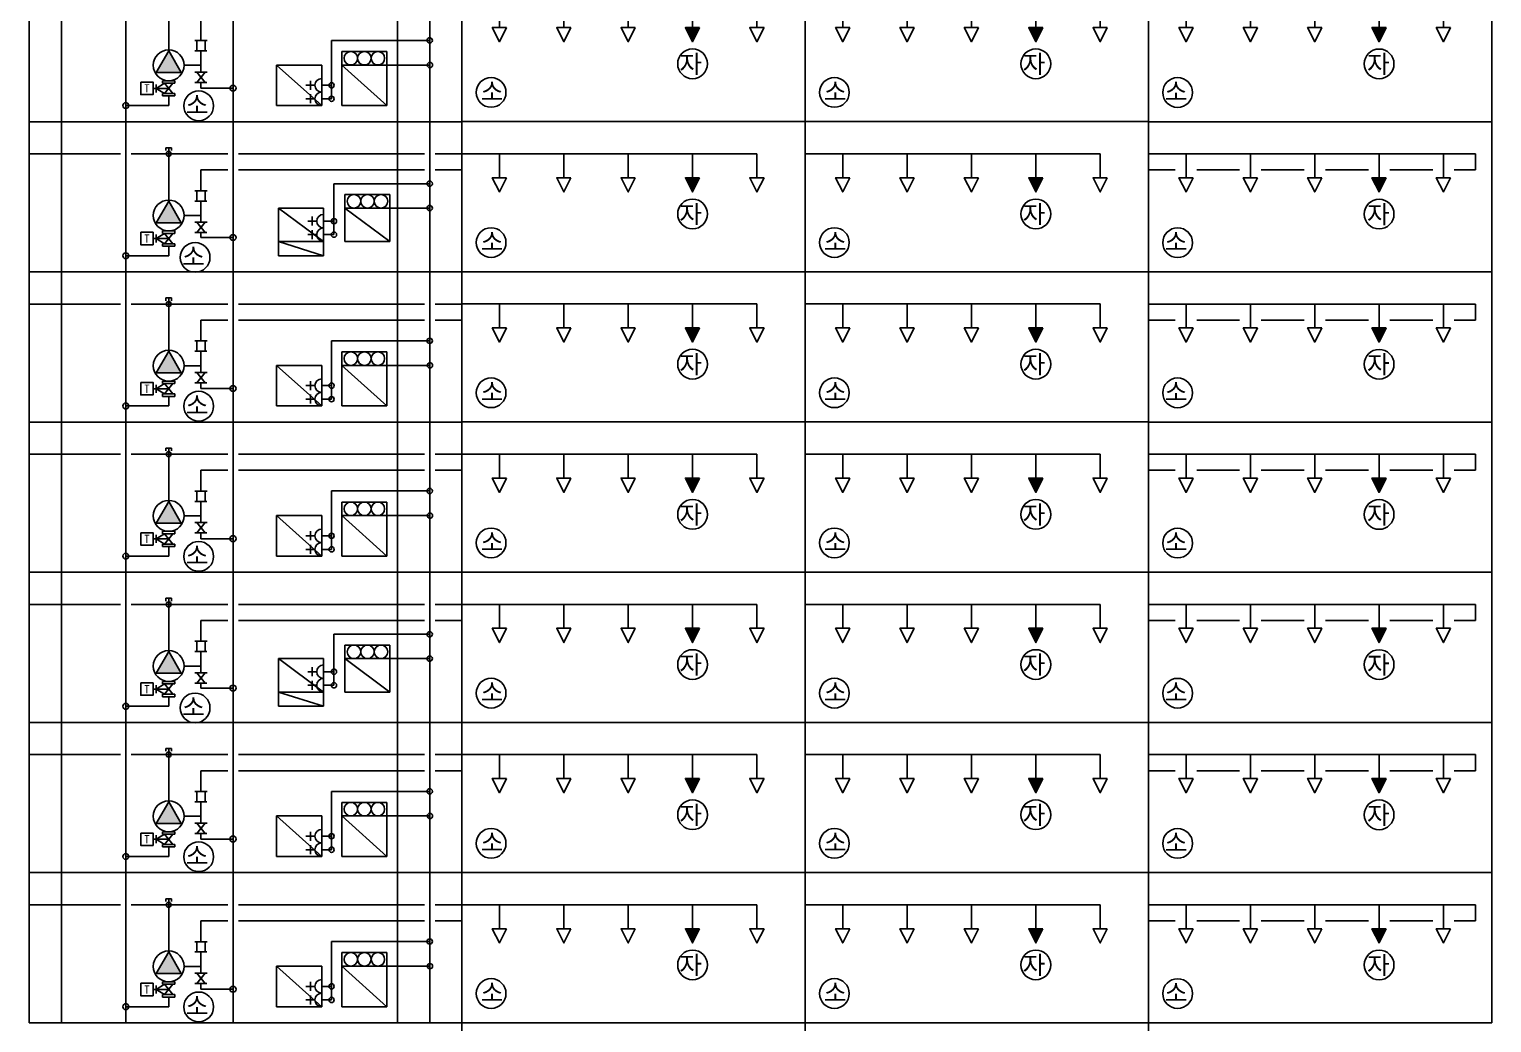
# Model space of a CAD drawing. Header units: millimetres. Extents: x -690680 to -601580, y 65384 to 191384.
# Drawn here: x -662031 to -641581, y 149064 to 162956 of the extents above; entities that cross this region are included whole.
import ezdxf
from ezdxf.enums import TextEntityAlignment as Align

# ---------------------------------------------------------------- set-up
doc = ezdxf.new("R2010")
doc.units = ezdxf.units.MM
doc.header["$LTSCALE"] = 200
for name, color, linetype in [('105-2', 7, 'Continuous'), ('2', 2, 'Continuous'), ('4', 4, 'Continuous'), ('CO', 7, 'Continuous'), ('D', 1, 'Continuous'), ('FF', 255, 'Continuous'), ('HH', 3, 'Continuous'), ('HSP', 5, 'Continuous'), ('LH', 2, 'Continuous'), ('LSP', 6, 'Continuous'), ('SO', 7, 'Continuous'), ('SP', 3, 'Continuous')]:
    doc.layers.add(name, color=color, linetype=linetype)
doc.styles.add('돋움체', font='DotumChe.ttf')
doc.styles.add('맑은고딕', font='malgun.ttf', dxfattribs={"width": 0.8})

# ---------------------------------------------------------------- blocks, each defined once
blk = doc.blocks.new('A$C79375616')
at = {"layer": '105-2'}
blk.add_hatch(color=1, dxfattribs=at).paths.add_polyline_path([(3125, 1316), (3325, 1316), (3225, 1117)])
at = {"layer": '105-2', "color": 1}
blk.add_lwpolyline([(3325, 1316), (3125, 1316), (3225, 1117), (3325, 1316)], dxfattribs=at)
at = {"layer": '4'}
blk.add_lwpolyline([(0, 0), (0, 2100), (4800, 2100), (4800, 0)], close=True, dxfattribs=at)
at = {"layer": 'CO', "color": 4}
blk.add_circle((3225, 808), 208, dxfattribs=at)
at = {"layer": 'FF', "color": 3}
for p, q in [((0, 1650), (4575, 1650)), ((525, 1650), (525, 1316)), ((1425, 1650), (1425, 1316)), ((2325, 1650), (2325, 1316)), ((3225, 1650), (3225, 1316)), ((4125, 1650), (4125, 1316)), ((4575, 1650), (4575, 1425)), ((0, 1425), (375, 1425)), ((675, 1425), (1275, 1425)), ((1575, 1425), (2175, 1425)), ((2475, 1425), (3075, 1425)), ((3375, 1425), (3975, 1425)), ((4275, 1425), (4575, 1425))]:
    blk.add_line(p, q, dxfattribs=at)
at = {"layer": 'SO', "color": 4}
blk.add_circle((408, 408), 208, dxfattribs=at)
at = {"layer": 'SP', "color": 4, "elevation": 0}
for points in [[(625, 1316), (425, 1316), (525, 1117), (625, 1316)], [(1525, 1316), (1325, 1316), (1425, 1117), (1525, 1316)], [(2425, 1316), (2225, 1316), (2325, 1117), (2425, 1316)], [(4225, 1316), (4025, 1316), (4125, 1117), (4225, 1316)]]:
    blk.add_lwpolyline(points, dxfattribs=at)
at = {"layer": 'CO', "color": 7, "style": '맑은고딕'}
blk.add_text('자', height=252, dxfattribs=at).set_placement((3056, 679))
at = {"layer": 'SO', "color": 7, "style": '맑은고딕'}
blk.add_text('소', height=252, dxfattribs=at).set_placement((228, 295))
blk = doc.blocks.new('A$C619C33C1')
at = {"layer": 'FF', "linetype": 'Continuous'}
blk.add_hatch(color=1, dxfattribs=at).paths.add_polyline_path([(1950, 990), (1775, 687), (2125, 687)])
blk.add_hatch(color=1, dxfattribs=at).paths.add_polyline_path([(1950, 990), (1775, 687), (2125, 687)])
for p, q in [((4227, 320), (4227, 1136)), ((4227, 1136), (5600, 1136)), ((4371, 981), (4371, 225)), ((5002, 981), (4371, 981)), ((5002, 981), (4371, 981)), ((5002, 981), (5002, 225)), ((3459, 792), (3459, 225)), ((4089, 792), (3459, 792)), ((3459, 792), (4089, 225)), ((4089, 792), (4089, 225)), ((5002, 792), (4371, 792)), ((4371, 792), (5002, 225)), ((3995, 509), (3869, 509)), ((3932, 446), (3932, 572)), ((4089, 225), (3459, 225)), ((3995, 320), (3869, 320)), ((3932, 257), (3932, 383)), ((5002, 225), (4371, 225))]:
    blk.add_line(p, q)
at = {"color": 7}
for p, q in [((4838, 792), (5603, 792)), ((4089, 509), (4227, 509)), ((4089, 320), (4227, 320))]:
    blk.add_line(p, q, dxfattribs=at)
for centre in [(4089, 509), (4089, 320)]:
    blk.add_arc(centre, 94.5, 90, 270)
at = {"layer": '2', "color": 2}
for centre in [(4497, 887), (4686, 887), (4875, 887)]:
    blk.add_circle(centre, 94.5, dxfattribs=at)
for centre in [(3585, 887), (3774, 887), (3963, 887)]:
    blk.add_arc(centre, 94.5, 269.9967, 270.0033, dxfattribs=at)
at = {"layer": '4'}
blk.add_lwpolyline([(0, 2100), (6050, 2100), (6050, 0), (0, 0)], close=True, dxfattribs=at)
at = {"layer": 'D'}
blk.add_line((2850, 2100), (2850, 0), dxfattribs=at)
at = {"layer": 'FF', "color": 3}
for p, q in [((0, 1650), (1275, 1650)), ((1425, 1650), (2775, 1650)), ((2925, 1650), (5525, 1650)), ((5675, 1650), (6050, 1650)), ((2400, 1425), (2400, 1134)), ((2400, 1425), (2775, 1425)), ((2925, 1425), (5525, 1425)), ((5675, 1425), (6050, 1425)), ((2400, 990, 0), (2400, 693, 0)), ((2400, 990, 0), (2400, 693, 0)), ((2400, 549, 0), (2400, 469, 0)), ((2400, 549, 0), (2400, 469, 0))]:
    blk.add_line(p, q, dxfattribs=at)
at = {"layer": 'FF', "color": 3, "linetype": 'Continuous'}
for p, q in [((1912, 1735, 0), (1988, 1735, 0)), ((1912, 1735, 0), (1912, 1697, 0)), ((1988, 1735, 0), (1988, 1697, 0)), ((2166, 788), (2400, 788)), ((2166, 788), (2400, 788)), ((2850, 469), (2400, 469))]:
    blk.add_line(p, q, dxfattribs=at)
at = {"layer": 'FF', "color": 4}
for p, q in [((2486, 1134, 0), (2314, 1134, 0)), ((2486, 1134, 0), (2314, 1134, 0)), ((2342, 1134, 0), (2342, 990, 0)), ((2458, 1134, 0), (2458, 990, 0)), ((2485, 990, 0), (2314, 990, 0)), ((2485, 990, 0), (2314, 990, 0)), ((2486, 693, 0), (2314, 693, 0)), ((2486, 693, 0), (2314, 693, 0)), ((2458, 693, 0), (2342, 549, 0)), ((2342, 693, 0), (2458, 549, 0)), ((2458, 693, 0), (2342, 549, 0)), ((2342, 693, 0), (2458, 549, 0)), ((1950, 466), (1732, 466)), ((1950, 466), (1732, 466)), ((1892, 538), (1773, 466)), ((1892, 538), (1773, 466)), ((1773, 522), (1773, 410)), ((1773, 466), (1773, 522)), ((1773, 522), (1773, 410)), ((1773, 466), (1773, 522)), ((1773, 466), (1773, 477)), ((1773, 477), (1773, 454)), ((1773, 466), (1773, 477)), ((1773, 477), (1773, 454)), ((1892, 394), (1773, 466)), ((1892, 394), (1773, 466)), ((2036, 572), (1864, 572)), ((2036, 572), (1864, 572)), ((1864, 572), (1864, 538)), ((2036, 572), (1864, 572)), ((2036, 572), (1864, 572)), ((1864, 572), (1864, 538)), ((2036, 538), (1864, 538)), ((2036, 538), (1864, 538)), ((2008, 538), (1892, 394)), ((1892, 538), (2008, 394)), ((2008, 538), (1892, 394)), ((1892, 538), (2008, 394)), ((1950, 572), (1967, 572)), ((1950, 572), (1967, 572)), ((2036, 538), (2036, 572)), ((2036, 538), (2036, 572)), ((2485, 549, 0), (2314, 549, 0)), ((2485, 549, 0), (2314, 549, 0)), ((2035, 394), (1864, 394)), ((1864, 359), (1864, 394)), ((2035, 394), (1864, 394)), ((1864, 359), (1864, 394)), ((2036, 359), (1865, 359)), ((2036, 359), (1865, 359)), ((2036, 359), (1865, 359)), ((2036, 359), (1865, 359)), ((2036, 394), (2036, 359)), ((2036, 394), (2036, 359))]:
    blk.add_line(p, q, dxfattribs=at)
at = {"layer": 'FF', "color": 6, "linetype": 'Continuous'}
for p, q in [((1950, 225), (1350, 225)), ((1950, 359), (1950, 225)), ((1950, 359), (1950, 225))]:
    blk.add_line(p, q, dxfattribs=at)
at = {"layer": 'FF', "color": 1, "linetype": 'Continuous', "elevation": 0}
blk.add_lwpolyline([(1950, 990), (1775, 687), (2125, 687)], close=True, dxfattribs=at)
blk.add_lwpolyline([(1950, 990), (1775, 687), (2125, 687)], close=True, dxfattribs=at)
blk.add_lwpolyline([(1950, 990), (1775, 687), (2125, 687)], close=True, dxfattribs=at)
blk.add_lwpolyline([(1950, 990), (1775, 687), (2125, 687)], close=True, dxfattribs=at)
at = {"layer": 'FF', "color": 4, "elevation": 0}
blk.add_lwpolyline([(1558, 553), (1732, 553), (1732, 379), (1558, 379)], close=True, dxfattribs=at)
blk.add_lwpolyline([(1558, 553), (1732, 553), (1732, 379), (1558, 379)], close=True, dxfattribs=at)
at = {"layer": 'FF', "color": 2}
for centre, radius in [((1950, 1650), 34.7), ((1950, 1650), 34.7), ((5600, 1136), 37.1), ((5603, 792), 37.1), ((2850, 469, 0), 41.7), ((2850, 469, 0), 41.7), ((4227, 509), 37.1), ((1350, 225, 0), 41.7), ((4227, 320), 37.1)]:
    blk.add_circle(centre, radius, dxfattribs=at)
at = {"layer": 'FF', "color": 7}
blk.add_circle((1950, 788), 216, dxfattribs=at)
blk.add_circle((1950, 788), 216, dxfattribs=at)
at = {"layer": 'HH'}
blk.add_line((5600, 2100), (5600, 0), dxfattribs=at)
at = {"layer": 'HSP', "linetype": 'Continuous'}
blk.add_line((1350, 2100), (1350, 0), dxfattribs=at)
at = {"layer": 'LH', "color": 2}
blk.add_line((5150, 2100), (5150, 0), dxfattribs=at)
at = {"layer": 'LSP', "linetype": 'Continuous'}
blk.add_line((450, 2100), (450, 0), dxfattribs=at)
at = {"layer": 'LSP', "color": 6, "linetype": 'Continuous'}
blk.add_line((1950, 1735, 0), (1950, 1004), dxfattribs=at)
at = {"layer": 'SO', "color": 4}
blk.add_circle((2369, 222), 208, dxfattribs=at)
at = {"layer": 'FF', "color": 4, "style": '돋움체'}
blk.add_text('T', height=116, dxfattribs=at).set_placement((1645, 466), align=Align.MIDDLE)
blk.add_text('T', height=116, dxfattribs=at).set_placement((1645, 466), align=Align.MIDDLE)
at = {"layer": 'SO', "color": 7, "style": '맑은고딕'}
blk.add_text('소', height=252, dxfattribs=at).set_placement((2189, 109))
blk = doc.blocks.new('A$C79C17EED')
at = {"layer": 'FF', "linetype": 'Continuous'}
blk.add_hatch(color=1, dxfattribs=at).paths.add_polyline_path([(1950, 990), (1775, 687), (2125, 687)])
blk.add_hatch(color=1, dxfattribs=at).paths.add_polyline_path([(1950, 990), (1775, 687), (2125, 687)])
for p, q in [((4261, 520), (4261, 1233)), ((4261, 1233), (5600, 1233)), ((5044, 1081), (4413, 1081)), ((5044, 1081), (4413, 1081)), ((4413, 1081), (4413, 425)), ((5044, 1081), (5044, 425)), ((4115, 892), (3484, 892)), ((3484, 892), (3484, 225)), ((3484, 892), (4115, 425)), ((4115, 892), (4115, 225)), ((5044, 892), (4413, 892)), ((4413, 892), (5044, 425)), ((4020, 709), (3894, 709)), ((3957, 646), (3957, 772)), ((4115, 425), (3484, 425)), ((4020, 520), (3894, 520)), ((3957, 457), (3957, 583)), ((5044, 425), (4413, 425)), ((4115, 225), (3484, 225))]:
    blk.add_line(p, q)
at = {"color": 7}
for p, q in [((5044, 892), (5600, 892)), ((4115, 709), (4261, 709)), ((3484, 425), (4115, 225)), ((4115, 520), (4261, 520))]:
    blk.add_line(p, q, dxfattribs=at)
for centre in [(4115, 709), (4115, 520)]:
    blk.add_arc(centre, 94.5, 90, 270)
at = {"layer": '2', "color": 2}
for centre in [(4540, 987), (4729, 987), (4918, 987)]:
    blk.add_circle(centre, 94.5, dxfattribs=at)
for centre in [(3610, 987), (3800, 987), (3989, 987)]:
    blk.add_arc(centre, 94.5, 269.9967, 270.0033, dxfattribs=at)
at = {"layer": '4'}
blk.add_lwpolyline([(0, 2100), (6050, 2100), (6050, 0), (0, 0)], close=True, dxfattribs=at)
at = {"layer": 'D'}
blk.add_line((2850, 2100), (2850, 0), dxfattribs=at)
at = {"layer": 'FF', "color": 3}
for p, q in [((0, 1650), (1275, 1650)), ((1425, 1650), (2775, 1650)), ((2925, 1650), (5525, 1650)), ((5675, 1650), (6050, 1650)), ((2400, 1425), (2400, 1134)), ((2400, 1425), (2775, 1425)), ((2925, 1425), (5525, 1425)), ((5675, 1425), (6050, 1425)), ((2400, 990, 0), (2400, 693, 0)), ((2400, 990, 0), (2400, 693, 0)), ((2400, 549, 0), (2400, 480, 0)), ((2400, 549, 0), (2400, 480, 0))]:
    blk.add_line(p, q, dxfattribs=at)
at = {"layer": 'FF', "color": 3, "linetype": 'Continuous'}
for p, q in [((1912, 1735, 0), (1988, 1735, 0)), ((1912, 1735, 0), (1912, 1697, 0)), ((1988, 1735, 0), (1988, 1697, 0)), ((2166, 788), (2400, 788)), ((2166, 788), (2400, 788)), ((2850, 480), (2400, 480))]:
    blk.add_line(p, q, dxfattribs=at)
at = {"layer": 'FF', "color": 4}
for p, q in [((2486, 1134, 0), (2314, 1134, 0)), ((2486, 1134, 0), (2314, 1134, 0)), ((2342, 1134, 0), (2342, 990, 0)), ((2458, 1134, 0), (2458, 990, 0)), ((2485, 990, 0), (2314, 990, 0)), ((2485, 990, 0), (2314, 990, 0)), ((2486, 693, 0), (2314, 693, 0)), ((2486, 693, 0), (2314, 693, 0)), ((2458, 693, 0), (2342, 549, 0)), ((2342, 693, 0), (2458, 549, 0)), ((2458, 693, 0), (2342, 549, 0)), ((2342, 693, 0), (2458, 549, 0)), ((1950, 466), (1732, 466)), ((1950, 466), (1732, 466)), ((1892, 538), (1773, 466)), ((1892, 538), (1773, 466)), ((1773, 522), (1773, 410)), ((1773, 466), (1773, 522)), ((1773, 522), (1773, 410)), ((1773, 466), (1773, 522)), ((1773, 466), (1773, 477)), ((1773, 477), (1773, 454)), ((1773, 466), (1773, 477)), ((1773, 477), (1773, 454)), ((1892, 394), (1773, 466)), ((1892, 394), (1773, 466)), ((2036, 572), (1864, 572)), ((2036, 572), (1864, 572)), ((1864, 572), (1864, 538)), ((2036, 572), (1864, 572)), ((2036, 572), (1864, 572)), ((1864, 572), (1864, 538)), ((2036, 538), (1864, 538)), ((2036, 538), (1864, 538)), ((2008, 538), (1892, 394)), ((1892, 538), (2008, 394)), ((2008, 538), (1892, 394)), ((1892, 538), (2008, 394)), ((1950, 572), (1967, 572)), ((1950, 572), (1967, 572)), ((2036, 538), (2036, 572)), ((2036, 538), (2036, 572)), ((2485, 549, 0), (2314, 549, 0)), ((2485, 549, 0), (2314, 549, 0)), ((2035, 394), (1864, 394)), ((1864, 359), (1864, 394)), ((2035, 394), (1864, 394)), ((1864, 359), (1864, 394)), ((2036, 359), (1865, 359)), ((2036, 359), (1865, 359)), ((2036, 359), (1865, 359)), ((2036, 359), (1865, 359)), ((2036, 394), (2036, 359)), ((2036, 394), (2036, 359))]:
    blk.add_line(p, q, dxfattribs=at)
at = {"layer": 'FF', "color": 6, "linetype": 'Continuous'}
for p, q in [((1950, 225), (1350, 225)), ((1950, 359), (1950, 225)), ((1950, 359), (1950, 225))]:
    blk.add_line(p, q, dxfattribs=at)
at = {"layer": 'FF', "color": 1, "linetype": 'Continuous', "elevation": 0}
blk.add_lwpolyline([(1950, 990), (1775, 687), (2125, 687)], close=True, dxfattribs=at)
blk.add_lwpolyline([(1950, 990), (1775, 687), (2125, 687)], close=True, dxfattribs=at)
blk.add_lwpolyline([(1950, 990), (1775, 687), (2125, 687)], close=True, dxfattribs=at)
blk.add_lwpolyline([(1950, 990), (1775, 687), (2125, 687)], close=True, dxfattribs=at)
at = {"layer": 'FF', "color": 4, "elevation": 0}
blk.add_lwpolyline([(1558, 553), (1732, 553), (1732, 379), (1558, 379)], close=True, dxfattribs=at)
blk.add_lwpolyline([(1558, 553), (1732, 553), (1732, 379), (1558, 379)], close=True, dxfattribs=at)
at = {"layer": 'FF', "color": 2}
for centre, radius in [((1950, 1650), 34.7), ((1950, 1650), 34.7), ((5600, 1233), 37.1), ((5600, 892), 37.1), ((4261, 709), 37.1), ((2850, 480, 0), 41.7), ((2850, 480, 0), 41.7), ((4261, 520), 37.1), ((1350, 225, 0), 41.7)]:
    blk.add_circle(centre, radius, dxfattribs=at)
at = {"layer": 'FF', "color": 7}
blk.add_circle((1950, 788), 216, dxfattribs=at)
blk.add_circle((1950, 788), 216, dxfattribs=at)
at = {"layer": 'HH'}
blk.add_line((5600, 2100), (5600, 0), dxfattribs=at)
at = {"layer": 'HSP', "linetype": 'Continuous'}
blk.add_line((1350, 2100), (1350, 0), dxfattribs=at)
at = {"layer": 'LH', "color": 2}
blk.add_line((5150, 2100), (5150, 0), dxfattribs=at)
at = {"layer": 'LSP', "linetype": 'Continuous'}
blk.add_line((450, 2100), (450, 0), dxfattribs=at)
at = {"layer": 'LSP', "color": 6, "linetype": 'Continuous'}
blk.add_line((1950, 1735, 0), (1950, 1004), dxfattribs=at)
at = {"layer": 'SO', "color": 4}
blk.add_circle((2319, 202), 208, dxfattribs=at)
at = {"layer": 'FF', "color": 4, "style": '돋움체'}
blk.add_text('T', height=116, dxfattribs=at).set_placement((1645, 466), align=Align.MIDDLE)
blk.add_text('T', height=116, dxfattribs=at).set_placement((1645, 466), align=Align.MIDDLE)
at = {"layer": 'SO', "color": 7, "style": '맑은고딕'}
blk.add_text('소', height=252, dxfattribs=at).set_placement((2139, 89))
blk = doc.blocks.new('33TT3T3T')
at = {"layer": '105-2'}
blk.add_hatch(color=1, dxfattribs=at).paths.add_polyline_path([(-646636, 175745), (-646437, 175745), (-646536, 175546)])
at = {"layer": '105-2', "color": 1}
blk.add_lwpolyline([(-646437, 175745), (-646636, 175745), (-646536, 175546), (-646437, 175745)], dxfattribs=at)
at = {"layer": '4'}
blk.add_lwpolyline([(-649761, 174430), (-649761, 176530), (-644961, 176530), (-644961, 174430)], close=True, dxfattribs=at)
at = {"layer": 'CO', "color": 4}
blk.add_circle((-646536, 175238), 208, dxfattribs=at)
at = {"layer": 'FF', "color": 3}
for p, q in [((-649761, 176080), (-645636, 176080)), ((-649236, 176080), (-649236, 175745)), ((-648336, 176080), (-648336, 175745)), ((-647436, 176080), (-647436, 175745)), ((-646536, 176080), (-646536, 175745)), ((-645636, 176080), (-645636, 175745))]:
    blk.add_line(p, q, dxfattribs=at)
at = {"layer": 'SO', "color": 4}
blk.add_circle((-649353, 174838), 208, dxfattribs=at)
at = {"layer": 'SP', "color": 4, "elevation": 0}
for points in [[(-649137, 175745), (-649336, 175745), (-649236, 175546), (-649137, 175745)], [(-648237, 175745), (-648436, 175745), (-648336, 175546), (-648237, 175745)], [(-647337, 175745), (-647536, 175745), (-647436, 175546), (-647337, 175745)], [(-645537, 175745), (-645736, 175745), (-645636, 175546), (-645537, 175745)]]:
    blk.add_lwpolyline(points, dxfattribs=at)
at = {"layer": 'CO', "color": 7, "style": '맑은고딕', "text_generation_flag": 6}
blk.add_text('자', height=252, rotation=180, dxfattribs=at).set_placement((-646720, 175109))
at = {"layer": 'SO', "color": 7, "style": '맑은고딕', "text_generation_flag": 4}
blk.add_text('소', height=252, rotation=180, dxfattribs=at).set_placement((-649183, 174725))

msp = doc.modelspace()

# ---------------------------------------------------------------- block references
for name, p in [('A$C619C33C1', (-662031, 161664)), ('A$C79375616', (-646381, 161664)), ('A$C79C17EED', (-662031, 159564)), ('A$C79375616', (-646381, 159564)), ('A$C619C33C1', (-662031, 157464)), ('A$C79375616', (-646381, 157464)), ('A$C619C33C1', (-662031, 155364)), ('A$C79375616', (-646381, 155364)), ('A$C79C17EED', (-662031, 153264)), ('A$C79375616', (-646381, 153264)), ('A$C619C33C1', (-662031, 151164)), ('A$C79375616', (-646381, 151164)), ('A$C619C33C1', (-662031, 149064)), ('A$C79375616', (-646381, 149064))]:
    msp.add_blockref(name, p)
at = {"color": 254}
for p in [(-6220, -12765), (-1420, -12765), (-6220, -14865), (-1420, -14865), (-6220, -16965), (-1420, -16965), (-6220, -19065), (-1420, -19065), (-6220, -21165), (-1420, -21165), (-6220, -23265), (-1420, -23265), (-6220, -25365), (-1420, -25365), (-6220, -27465), (-1420, -27465)]:
    msp.add_blockref('33TT3T3T', p, dxfattribs=at)

doc.saveas('drawing.dxf')
